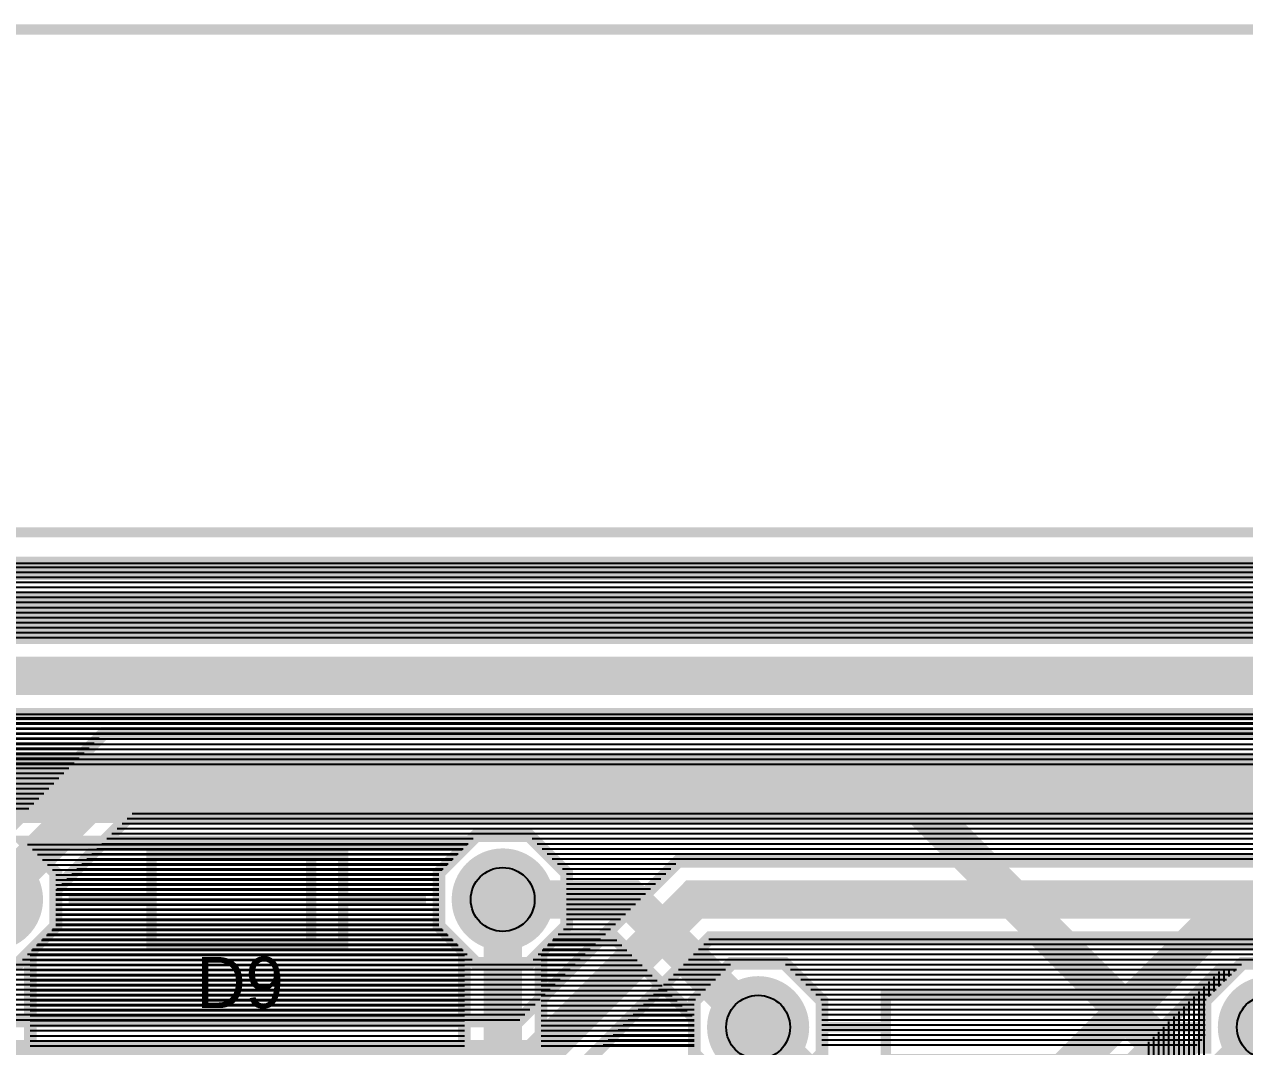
# Model space of a CAD drawing. Header units: inches. Extents: x -5.9 to 5.9, y -1.2 to 1.2.
# Drawn here: x -2.066 to -1.11, y 0.353 to 1.154 of the extents above; entities that cross this region are included whole.
import ezdxf

# ---------------------------------------------------------------- set-up
doc = ezdxf.new("R2010")
doc.units = ezdxf.units.IN
doc.layers.get('0').update_dxf_attribs({"linetype": 'CONTINUOUS'})

# ---------------------------------------------------------------- blocks, each defined once
blk = doc.blocks.new('EPAD')
at = {"const_width": 0.5}
blk.add_lwpolyline([(-0.25, 0, 1), (0.25, 0, 1)], format="xyb", close=True, dxfattribs=at)

msp = doc.modelspace()

# ---------------------------------------------------------------- linework, layer by layer
for points, const_width in [([(-5.627949, 1.149602), (5.887799, 1.149602)], 0.008), ([(-5.627949, -1.212602), (5.887799, -1.212602), (5.887799, 0.755902), (-5.627949, 0.755902), (-5.627949, -1.212602)], 0.008), ([(-5.627949, -1.212602), (5.887799, -1.212602), (5.887799, 0.755902), (-5.627949, 0.755902), (-5.627949, -1.212602)], 0.008), ([(-5.627949, -1.212602), (5.887799, -1.212602), (5.887799, 0.755902), (-5.627949, 0.755902), (-5.627949, -1.212602)], 0.008), ([(5.745151, -1.188602), (-5.4853, -1.188602), (-5.445626, -1.148928), (-5.445626, -1.079426), (-5.494772, -1.03028), (-5.564275, -1.03028), (-5.603949, -1.069954), (-5.603949, 0.613253), (-5.564275, 0.573579), (-5.494772, 0.573579), (-5.445626, 0.622725), (-5.445626, 0.692228), (-5.4853, 0.731902), (5.745151, 0.731902)], 0.01), ([(5.745151, -1.188602), (-5.4853, -1.188602), (-5.445626, -1.148928), (-5.445626, -1.079426), (-5.494772, -1.03028), (-5.564275, -1.03028), (-5.603949, -1.069954), (-5.603949, 0.613253), (-5.564275, 0.573579), (-5.494772, 0.573579), (-5.445626, 0.622725), (-5.445626, 0.692228), (-5.4853, 0.731902), (5.745151, 0.731902)], 0.01), ([(-5.028367, 0.7235), (3.496485, 0.7235)], 0.01), ([(3.709059, 0.4685), (3.484059, 0.6935), (-5.015941, 0.6935), (-5.065941, 0.6435), (-5.065941, -0.3565), (-4.990941, -0.4315)], 0.03), ([(-4.928367, 0.6735), (0.896485, 0.6735)], 0.01), ([(0.934059, 0.5935), (0.884059, 0.6435), (-4.915941, 0.6435), (-4.990941, 0.5685)], 0.03), ([(0.034059, 0.5935), (-0.015941, 0.6435), (-4.315941, 0.6435), (-4.490941, 0.4685)], 0.03), ([(0.884059, 0.4935), (0.884059, 0.5935), (0.834059, 0.6435), (-3.240941, 0.6435), (-3.290941, 0.5935), (-3.290941, 0.2685)], 0.03), ([(-0.323722, 0.6135), (-2.565231, 0.6135), (-2.540941, 0.589211), (-2.540941, 0.547789), (-2.57023, 0.5185), (-2.611652, 0.5185), (-2.640941, 0.547789), (-2.640941, 0.589211), (-2.616651, 0.6135), (-2.965231, 0.6135), (-2.940941, 0.589211), (-2.940941, 0.547789), (-2.97023, 0.5185), (-3.011652, 0.5185), (-3.040941, 0.547789), (-3.040941, 0.589211), (-3.016651, 0.6135), (-3.665231, 0.6135), (-3.640941, 0.589211), (-3.640941, 0.547789), (-3.67023, 0.5185), (-3.711652, 0.5185)], 0.01), ([(-2.565231, 0.6135), (-0.323722, 0.6135)], 0.01), ([(-0.338722, 0.5385), (-1.978515, 0.5385), (-2.040941, 0.476074), (-2.040941, 0.447789), (-2.07023, 0.4185), (-2.111652, 0.4185), (-2.140941, 0.447789), (-2.140941, 0.489211), (-2.111652, 0.5185), (-2.083367, 0.5185), (-2.003367, 0.5985), (-0.338722, 0.5985)], 0.01), ([(-1.090941, 0.2685), (-1.390941, 0.5685), (-2.590941, 0.5685)], 0.03), ([(-0.290941, 0.5685), (-1.990941, 0.5685), (-2.090941, 0.4685)], 0.03), ([(-0.953515, 0.5735), (-2.303367, 0.5735)], 0.01), ([(-2.590941, 0.4685), (-2.365941, 0.4685), (-2.290941, 0.5435), (-0.965941, 0.5435), (-0.890941, 0.4685)], 0.03), ([(-2.060941, 0.309211), (-2.060941, 0.427789), (-2.040941, 0.447789), (-2.040941, 0.489211), (-2.065231, 0.5135), (-1.716651, 0.5135), (-1.740941, 0.489211), (-1.740941, 0.447789), (-1.720941, 0.427789), (-1.720941, 0.309211)], 0.01), ([(-1.640941, 0.489211), (-1.640941, 0.447789), (-1.67023, 0.4185), (-1.711652, 0.4185), (-1.740941, 0.447789), (-1.740941, 0.489211), (-1.711652, 0.5185), (-1.67023, 0.5185), (-1.640941, 0.489211)], 0.01), ([(-1.965941, 0.4325), (-1.815941, 0.4325), (-1.815941, 0.5045), (-1.965941, 0.5045), (-1.965941, 0.4325)], 0.008), ([(-1.965941, 0.4325), (-1.815941, 0.4325), (-1.815941, 0.5045), (-1.965941, 0.5045), (-1.965941, 0.4325)], 0.008), ([(-1.965941, 0.4325), (-1.815941, 0.4325), (-1.815941, 0.5045), (-1.965941, 0.5045), (-1.965941, 0.4325)], 0.008), ([(-1.840941, 0.4335), (-1.840941, 0.5035)], 0.008), ([(-1.840941, 0.4335), (-1.840941, 0.5035)], 0.008), ([(-1.840941, 0.4335), (-1.840941, 0.5035)], 0.008), ([(-3.711652, 0.0185), (-3.67023, 0.0185), (-3.640941, -0.010789), (-3.640941, -0.052211), (-3.650231, -0.0615), (-3.331651, -0.0615), (-3.340941, -0.052211), (-3.340941, -0.023926), (-3.445941, 0.081074), (-3.445941, 0.305926), (-3.378367, 0.3735), (-1.678367, 0.3735), (-1.553367, 0.4985), (-1.00458, 0.4985)], 0.01), ([(-1.090941, 0.3685), (-1.265941, 0.1935), (-2.230941, 0.1935), (-2.515941, -0.0915), (-4.330941, -0.0915), (-4.890941, 0.4685)], 0.03), ([(-3.290941, -0.0315), (-3.415941, 0.0935), (-3.415941, 0.2935), (-3.365941, 0.3435), (-1.665941, 0.3435), (-1.540941, 0.4685), (-0.970941, 0.4685)], 0.03), ([(-1.690941, 0.4685), (-1.590941, 0.4685), (-1.490941, 0.3685)], 0.03), ([(-1.690941, 0.4685), (-1.690941, 0.3685)], 0.03), ([(-1.965941, 0.4685), (-2.030941, 0.4685)], 0.008), ([(-1.965941, 0.4685), (-2.030941, 0.4685)], 0.008), ([(-1.965941, 0.4685), (-2.030941, 0.4685)], 0.008), ([(-1.815941, 0.4685), (-1.750941, 0.4685)], 0.008), ([(-1.815941, 0.4685), (-1.750941, 0.4685)], 0.008), ([(-1.815941, 0.4685), (-1.750941, 0.4685)], 0.008), ([(-0.965941, -0.7565), (-0.965941, 0.2685), (-1.028441, 0.331), (-1.028441, 0.4435), (-1.140941, 0.4435), (-1.275941, 0.3085), (-1.440941, 0.3085), (-1.605941, 0.1435), (-1.815941, 0.1435), (-1.865941, 0.0935), (-1.865941, -0.6065), (-1.990941, -0.7315)], 0.03), ([(-1.490941, 0.3685), (-1.315941, 0.1935), (-0.890941, 0.1935), (-0.740941, 0.3435), (-0.265941, 0.3435), (-0.165941, 0.4435), (0.309059, 0.4435), (0.309059, 0.3685)], 0.03), ([(-1.00458, 0.4385), (-1.528515, 0.4385), (-1.653515, 0.3135), (-1.665231, 0.3135), (-1.640941, 0.289211), (-1.640941, 0.247789), (-1.665231, 0.2235), (-1.278367, 0.2235), (-1.140941, 0.360926), (-1.140941, 0.389211), (-1.111652, 0.4185), (-1.07023, 0.4185)], 0.01), ([(-1.660941, 0.309211), (-1.660941, 0.427789), (-1.65023, 0.4385), (-1.603367, 0.4385), (-1.540941, 0.376074), (-1.540941, 0.347789)], 0.01), ([(-1.440941, 0.389211), (-1.440941, 0.347789), (-1.47023, 0.3185), (-1.511652, 0.3185), (-1.540941, 0.347789), (-1.540941, 0.389211), (-1.511652, 0.4185), (-1.47023, 0.4185), (-1.440941, 0.389211)], 0.01), ([(-1.263515, 0.2785), (-1.128515, 0.4135), (-1.116651, 0.4135), (-1.140941, 0.389211), (-1.140941, 0.347789)], 0.01), ([(-1.390941, 0.3435), (-1.190941, 0.3435), (-1.190941, 0.3935), (-1.390941, 0.3935), (-1.390941, 0.3435)], 0.008), ([(-1.390941, 0.3435), (-1.190941, 0.3435), (-1.190941, 0.3935), (-1.390941, 0.3935), (-1.390941, 0.3435)], 0.008), ([(-1.390941, 0.3435), (-1.190941, 0.3435), (-1.190941, 0.3935), (-1.390941, 0.3935), (-1.390941, 0.3435)], 0.008), ([(-1.690941, 0.3685), (-1.690941, 0.3685)], 0.03), ([(-1.690941, 0.3685), (-1.690941, 0.2685)], 0.03), ([(-1.390941, 0.3685), (-1.440941, 0.3685)], 0.008), ([(-1.390941, 0.3685), (-1.440941, 0.3685)], 0.008), ([(-1.390941, 0.3685), (-1.440941, 0.3685)], 0.008), ([(-1.140941, 0.3685), (-1.190941, 0.3685)], 0.008), ([(-1.140941, 0.3685), (-1.190941, 0.3685)], 0.008), ([(-1.140941, 0.3685), (-1.190941, 0.3685)], 0.008)]:
    msp.add_lwpolyline(points, dxfattribs=dict(const_width=const_width))
for points in [[(-5.4853, 0.731902), (5.745151, 0.731902)], [(-5.4853, 0.731902), (5.745151, 0.731902)], [(-5.482119, 0.72872), (5.74197, 0.72872)], [(-5.482119, 0.72872), (5.74197, 0.72872)], [(-5.478182, 0.724783), (5.738033, 0.724783)], [(-5.478182, 0.724783), (5.738033, 0.724783)], [(-5.474245, 0.720846), (1.81898, 0.720846)], [(-5.470308, 0.716909), (1.815043, 0.716909)], [(-5.466371, 0.712972), (1.811106, 0.712972)], [(-5.462434, 0.709035), (1.807169, 0.709035)], [(-5.458497, 0.705098), (1.803232, 0.705098)], [(-5.45456, 0.701161), (1.799295, 0.701161)], [(-5.450623, 0.697224), (1.795358, 0.697224)], [(-5.446686, 0.693287), (1.791421, 0.693287)], [(-5.445626, 0.68935), (1.787484, 0.68935)], [(-5.445626, 0.685413), (1.783547, 0.685413)], [(-5.445626, 0.681476), (1.77961, 0.681476)], [(-5.445626, 0.677539), (1.775673, 0.677539)], [(-5.445626, 0.673602), (1.771736, 0.673602)], [(-2.565231, 0.6135), (-0.323722, 0.6135)], [(-2.562341, 0.61061), (-0.326612, 0.61061)], [(-2.561632, 0.609901), (-0.327321, 0.609901)], [(-2.558404, 0.606673), (-0.330549, 0.606673)], [(-2.557695, 0.605964), (-0.331258, 0.605964)], [(-2.554467, 0.602736), (-0.334486, 0.602736)], [(-2.553758, 0.602027), (-0.335195, 0.602027)], [(-2.55053, 0.598799), (-0.338423, 0.598799)], [(-2.549821, 0.59809), (-0.339132, 0.59809)], [(-2.546593, 0.594862), (-2.007004, 0.594862)], [(-2.545884, 0.594153), (-0.343069, 0.594153)], [(-2.542656, 0.590925), (-2.010941, 0.590925)], [(-2.541947, 0.590216), (-0.345941, 0.590216)], [(-2.540941, 0.586988), (-2.014878, 0.586988)], [(-2.540941, 0.586279), (-0.345941, 0.586279)], [(-2.540941, 0.583051), (-2.018815, 0.583051)], [(-2.540941, 0.582342), (-0.345941, 0.582342)], [(-2.540941, 0.579114), (-2.022752, 0.579114)], [(-2.540941, 0.578405), (-0.345941, 0.578405)], [(-2.540941, 0.575177), (-2.026689, 0.575177)], [(-2.540941, 0.574468), (-0.345941, 0.574468)], [(-2.540941, 0.57124), (-2.030626, 0.57124)], [(-2.540941, 0.567303), (-2.034563, 0.567303)], [(-2.540941, 0.563366), (-2.0385, 0.563366)], [(-2.540941, 0.559429), (-2.042437, 0.559429)], [(-2.540941, 0.555492), (-2.046374, 0.555492)], [(-2.541113, 0.547618), (-2.054248, 0.547618)], [(-2.540941, 0.551555), (-2.050311, 0.551555)], [(-2.548987, 0.539744), (-2.062122, 0.539744)], [(-2.54505, 0.543681), (-2.058185, 0.543681)], [(-1.981209, 0.535807), (-0.336029, 0.535807)], [(-1.989083, 0.527933), (-0.328155, 0.527933)], [(-1.985146, 0.53187), (-0.332092, 0.53187)], [(-2.000894, 0.516122), (-1.714029, 0.516122)], [(-1.996957, 0.520059), (-0.320281, 0.520059)], [(-1.99302, 0.523996), (-0.324218, 0.523996)], [(-1.667853, 0.516122), (-0.316344, 0.516122)], [(-2.063207, 0.511476), (-1.718675, 0.511476)], [(-2.05927, 0.507539), (-1.722612, 0.507539)], [(-2.008768, 0.508248), (-1.721903, 0.508248)], [(-2.004831, 0.512185), (-1.717966, 0.512185)], [(-1.663916, 0.512185), (-0.990895, 0.512185)], [(-1.659979, 0.508248), (-0.994832, 0.508248)], [(-2.055333, 0.503602), (-1.726549, 0.503602)], [(-2.051396, 0.499665), (-1.730486, 0.499665)], [(-2.016642, 0.500374), (-1.729777, 0.500374)], [(-2.012705, 0.504311), (-1.72584, 0.504311)], [(-1.656042, 0.504311), (-0.998769, 0.504311)], [(-1.652105, 0.500374), (-1.002706, 0.500374)], [(-2.047459, 0.495728), (-1.734423, 0.495728)], [(-2.043522, 0.491791), (-1.73836, 0.491791)], [(-2.040941, 0.487854), (-1.740941, 0.487854)], [(-2.028453, 0.488563), (-1.740941, 0.488563)], [(-2.024516, 0.4925), (-1.737651, 0.4925)], [(-2.020579, 0.496437), (-1.733714, 0.496437)], [(-1.648168, 0.496437), (-1.555429, 0.496437)], [(-1.644231, 0.4925), (-1.559366, 0.4925)], [(-1.640941, 0.488563), (-1.563303, 0.488563)], [(-2.040941, 0.483917), (-1.740941, 0.483917)], [(-2.040941, 0.47998), (-1.740941, 0.47998)], [(-2.036327, 0.480689), (-1.740941, 0.480689)], [(-2.03239, 0.484626), (-1.740941, 0.484626)], [(-1.640941, 0.484626), (-1.56724, 0.484626)], [(-1.640941, 0.480689), (-1.571177, 0.480689)], [(-2.040941, 0.476043), (-1.740941, 0.476043)], [(-2.040941, 0.472815), (-1.740941, 0.472815)], [(-2.040941, 0.472106), (-1.740941, 0.472106)], [(-2.040941, 0.468878), (-1.740941, 0.468878)], [(-2.040264, 0.476752), (-1.740941, 0.476752)], [(-1.640941, 0.476752), (-1.575114, 0.476752)], [(-1.640941, 0.472815), (-1.579051, 0.472815)], [(-1.640941, 0.468878), (-1.582988, 0.468878)], [(-2.040941, 0.468169), (-1.740941, 0.468169)], [(-2.040941, 0.464941), (-1.740941, 0.464941)], [(-2.040941, 0.464232), (-1.740941, 0.464232)], [(-2.040941, 0.461004), (-1.740941, 0.461004)], [(-2.040941, 0.460295), (-1.740941, 0.460295)], [(-1.640941, 0.464941), (-1.586925, 0.464941)], [(-1.640941, 0.461004), (-1.590862, 0.461004)], [(-2.040941, 0.457067), (-1.740941, 0.457067)], [(-2.040941, 0.456358), (-1.740941, 0.456358)], [(-2.040941, 0.45313), (-1.740941, 0.45313)], [(-2.040941, 0.452421), (-1.740941, 0.452421)], [(-2.040941, 0.449193), (-1.740941, 0.449193)], [(-1.640941, 0.457067), (-1.594799, 0.457067)], [(-1.640941, 0.45313), (-1.598736, 0.45313)], [(-1.640941, 0.449193), (-1.602673, 0.449193)], [(-2.048121, 0.44061), (-1.733761, 0.44061)], [(-2.047412, 0.441319), (-1.73447, 0.441319)], [(-2.044184, 0.444547), (-1.737698, 0.444547)], [(-2.043475, 0.445256), (-1.738407, 0.445256)], [(-2.040941, 0.448484), (-1.740941, 0.448484)], [(-1.647412, 0.441319), (-1.610547, 0.441319)], [(-1.643475, 0.445256), (-1.60661, 0.445256)], [(-2.055995, 0.432736), (-1.725887, 0.432736)], [(-2.055286, 0.433445), (-1.726596, 0.433445)], [(-2.052058, 0.436673), (-1.729824, 0.436673)], [(-2.051349, 0.437382), (-1.730533, 0.437382)], [(-1.655995, 0.432736), (-1.597602, 0.432736)], [(-1.655286, 0.433445), (-1.618421, 0.433445)], [(-1.652058, 0.436673), (-1.601539, 0.436673)], [(-1.651349, 0.437382), (-1.614484, 0.437382)], [(-1.533571, 0.433445), (-0.999525, 0.433445)], [(-1.529634, 0.437382), (-1.003462, 0.437382)], [(-2.067097, 0.421634), (-1.714785, 0.421634)], [(-2.06316, 0.425571), (-1.718722, 0.425571)], [(-2.060941, 0.424862), (-1.720941, 0.424862)], [(-2.060941, 0.420925), (-1.720941, 0.420925)], [(-2.059932, 0.428799), (-1.72195, 0.428799)], [(-2.059223, 0.429508), (-1.722659, 0.429508)], [(-1.667097, 0.421634), (-1.630232, 0.421634)], [(-1.66316, 0.425571), (-1.626295, 0.425571)], [(-1.660941, 0.424862), (-1.589728, 0.424862)], [(-1.660941, 0.420925), (-1.585791, 0.420925)], [(-1.659932, 0.428799), (-1.593665, 0.428799)], [(-1.659223, 0.429508), (-1.622358, 0.429508)], [(-1.545382, 0.421634), (-0.115588, 0.421634)], [(-1.541445, 0.425571), (-0.991651, 0.425571)], [(-1.537508, 0.429508), (-0.995588, 0.429508)], [(-3.1679, 0.41376), (-1.638106, 0.41376)], [(-3.163963, 0.417697), (-1.634169, 0.417697)], [(-2.060941, 0.416988), (-1.720941, 0.416988)], [(-2.060941, 0.413051), (-1.720941, 0.413051)], [(-1.660941, 0.416988), (-1.581854, 0.416988)], [(-1.660941, 0.413051), (-1.577917, 0.413051)], [(-1.553256, 0.41376), (-1.516391, 0.41376)], [(-1.549319, 0.417697), (-1.512454, 0.417697)], [(-1.469428, 0.417697), (-1.112454, 0.417697)], [(-1.465491, 0.41376), (-1.116391, 0.41376)], [(-1.129798, 0.400353), (-1.129798, 0.412218)], [(-1.125861, 0.40429), (-1.125861, 0.4135)], [(-1.121924, 0.408227), (-1.121924, 0.4135)], [(-1.117987, 0.412164), (-1.117987, 0.4135)], [(-3.854483, 0.409823), (-1.642043, 0.409823)], [(-3.850546, 0.405886), (-1.64598, 0.405886)], [(-3.846609, 0.401949), (-1.649917, 0.401949)], [(-2.060941, 0.409114), (-1.720941, 0.409114)], [(-2.060941, 0.405177), (-1.720941, 0.405177)], [(-1.660941, 0.409114), (-1.57398, 0.409114)], [(-1.660941, 0.405177), (-1.570043, 0.405177)], [(-1.565067, 0.401949), (-1.528202, 0.401949)], [(-1.56113, 0.405886), (-1.524265, 0.405886)], [(-1.557193, 0.409823), (-1.520328, 0.409823)], [(-1.461554, 0.409823), (-1.120328, 0.409823)], [(-1.457617, 0.405886), (-1.124265, 0.405886)], [(-1.45368, 0.401949), (-1.128202, 0.401949)], [(-1.137672, 0.392479), (-1.137672, 0.404344)], [(-1.133735, 0.396416), (-1.133735, 0.408281)], [(-3.842672, 0.398012), (-1.653854, 0.398012)], [(-3.838735, 0.394075), (-1.657791, 0.394075)], [(-2.060941, 0.40124), (-1.720941, 0.40124)], [(-2.060941, 0.397303), (-1.720941, 0.397303)], [(-2.060941, 0.393366), (-1.720941, 0.393366)], [(-1.660941, 0.40124), (-1.566106, 0.40124)], [(-1.660941, 0.397303), (-1.562169, 0.397303)], [(-1.660941, 0.393366), (-1.558232, 0.393366)], [(-1.572941, 0.394075), (-1.536076, 0.394075)], [(-1.569004, 0.398012), (-1.532139, 0.398012)], [(-1.449743, 0.398012), (-1.132139, 0.398012)], [(-1.445806, 0.394075), (-1.136076, 0.394075)], [(-1.149483, 0.252383), (-1.149483, 0.392533)], [(-1.145546, 0.25632), (-1.145546, 0.39647)], [(-1.141609, 0.260257), (-1.141609, 0.400407)], [(-3.835941, 0.390138), (-1.661728, 0.390138)], [(-3.835941, 0.386201), (-1.665665, 0.386201)], [(-3.835941, 0.382264), (-1.669602, 0.382264)], [(-2.060941, 0.389429), (-1.720941, 0.389429)], [(-2.060941, 0.385492), (-1.720941, 0.385492)], [(-1.660941, 0.389429), (-1.554295, 0.389429)], [(-1.660941, 0.385492), (-1.550358, 0.385492)], [(-1.584752, 0.382264), (-1.540941, 0.382264)], [(-1.580815, 0.386201), (-1.540941, 0.386201)], [(-1.576878, 0.390138), (-1.540013, 0.390138)], [(-1.441869, 0.390138), (-1.140013, 0.390138)], [(-1.440941, 0.386201), (-1.140941, 0.386201)], [(-1.440941, 0.382264), (-1.140941, 0.382264)], [(-1.157357, 0.244509), (-1.157357, 0.384659)], [(-1.15342, 0.248446), (-1.15342, 0.388596)], [(-3.835941, 0.378327), (-1.673539, 0.378327)], [(-3.835941, 0.37439), (-1.677476, 0.37439)], [(-2.060941, 0.381555), (-1.720941, 0.381555)], [(-2.060941, 0.377618), (-1.720941, 0.377618)], [(-2.060941, 0.373681), (-1.720941, 0.373681)], [(-1.660941, 0.381555), (-1.546421, 0.381555)], [(-1.660941, 0.377618), (-1.542484, 0.377618)], [(-1.660941, 0.373681), (-1.540941, 0.373681)], [(-1.592626, 0.37439), (-1.540941, 0.37439)], [(-1.588689, 0.378327), (-1.540941, 0.378327)], [(-1.440941, 0.378327), (-1.140941, 0.378327)], [(-1.440941, 0.37439), (-1.140941, 0.37439)], [(-1.169168, 0.232698), (-1.169168, 0.372848)], [(-1.165231, 0.236635), (-1.165231, 0.376785)], [(-1.161294, 0.240572), (-1.161294, 0.380722)], [(-2.060941, 0.369744), (-1.720941, 0.369744)], [(-2.060941, 0.365807), (-1.720941, 0.365807)], [(-1.660941, 0.369744), (-1.540941, 0.369744)], [(-1.660941, 0.365807), (-1.540941, 0.365807)], [(-1.6005, 0.366516), (-1.540941, 0.366516)], [(-1.596563, 0.370453), (-1.540941, 0.370453)], [(-1.440941, 0.370453), (-1.140941, 0.370453)], [(-1.440941, 0.366516), (-1.140941, 0.366516)], [(-1.177042, 0.224824), (-1.177042, 0.364974)], [(-1.173105, 0.228761), (-1.173105, 0.368911)], [(-2.060941, 0.36187), (-1.720941, 0.36187)], [(-2.060941, 0.357933), (-1.720941, 0.357933)], [(-2.060941, 0.353996), (-1.720941, 0.353996)], [(-1.660941, 0.36187), (-1.540941, 0.36187)], [(-1.660941, 0.357933), (-1.540941, 0.357933)], [(-1.660941, 0.353996), (-1.540941, 0.353996)], [(-1.612311, 0.354705), (-1.540941, 0.354705)], [(-1.608374, 0.358642), (-1.540941, 0.358642)], [(-1.604437, 0.362579), (-1.540941, 0.362579)], [(-1.440941, 0.362579), (-1.140941, 0.362579)], [(-1.440941, 0.358642), (-1.143224, 0.358642)], [(-1.440941, 0.354705), (-1.147161, 0.354705)], [(-1.184916, 0.21695), (-1.184916, 0.3571)], [(-1.180979, 0.220887), (-1.180979, 0.361037)]]:
    msp.add_lwpolyline(points)
for centre in [(-1.690941, 0.4685), (-1.490941, 0.3685), (-1.090941, 0.3685)]:
    msp.add_circle(centre, 0.025)

# ---------------------------------------------------------------- block references
for p, xscale, yscale in [((-2.090941, 0.4685), 0.08, 0.08), ((-1.690941, 0.4685), 0.08, 0.08), ((-2.090941, 0.4685), 0.07, 0.07), ((-1.690941, 0.4685), 0.07, 0.07), ((-1.490941, 0.3685), 0.08, 0.08), ((-1.490941, 0.3685), 0.07, 0.07), ((-1.090941, 0.3685), 0.08, 0.08), ((-1.090941, 0.3685), 0.07, 0.07)]:
    msp.add_blockref('EPAD', p, dxfattribs=dict(xscale=xscale, yscale=yscale))

# ---------------------------------------------------------------- texts
msp.add_text('D9', height=0.04).set_placement((-1.930941, 0.3835))
msp.add_text('D9', height=0.04).set_placement((-1.930941, 0.3835))
msp.add_text('D9', height=0.04).set_placement((-1.930941, 0.3835))

doc.saveas('drawing.dxf')
